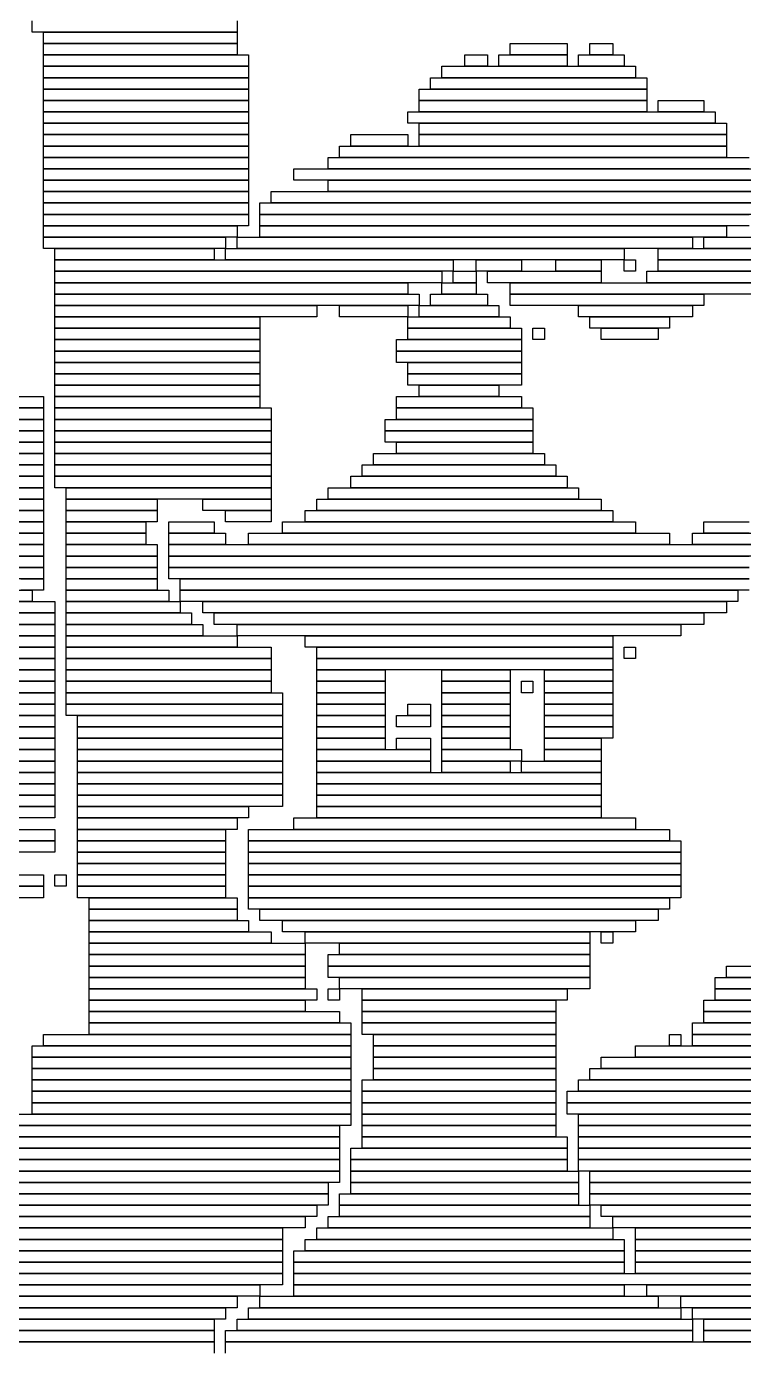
# Model space of a CAD drawing. Extents: x 290 to 734, y 306 to 705.
# Drawn here: x 575.5 to 638.5, y 393.5 to 509.5 of the extents above; entities that cross this region are included whole.
import ezdxf

# ---------------------------------------------------------------- set-up
doc = ezdxf.new("R2010")
doc.units = 0

msp = doc.modelspace()

# ---------------------------------------------------------------- linework, layer by layer
for p, q in [((576, 509), (576, 510)), ((594, 510), (594, 509)), ((594, 509), (576, 509)), ((577, 509), (594, 509)), ((577, 508), (577, 509)), ((594, 509), (594, 508)), ((594, 508), (577, 508)), ((577, 508), (594, 508)), ((577, 507), (577, 508)), ((594, 507), (577, 507)), ((577, 507), (595, 507)), ((577, 506), (577, 507)), ((594, 508), (594, 507)), ((595, 507), (595, 506)), ((614, 507), (616, 507)), ((614, 506), (614, 507)), ((616, 507), (616, 506)), ((617, 507), (623, 507)), ((617, 506), (617, 507)), ((618, 508), (623, 508)), ((618, 507), (618, 508)), ((623, 507), (618, 507)), ((623, 508), (623, 507)), ((623, 507), (623, 506)), ((624, 507), (628, 507)), ((624, 506), (624, 507)), ((625, 508), (627, 508)), ((625, 507), (625, 508)), ((627, 507), (625, 507)), ((627, 508), (627, 507)), ((628, 507), (628, 506)), ((595, 506), (577, 506)), ((577, 506), (595, 506)), ((577, 505), (577, 506)), ((595, 506), (595, 505)), ((612, 506), (629, 506)), ((612, 505), (612, 506)), ((616, 506), (614, 506)), ((623, 506), (617, 506)), ((628, 506), (624, 506)), ((629, 506), (629, 505)), ((595, 505), (577, 505)), ((577, 505), (595, 505)), ((577, 504), (577, 505)), ((595, 505), (595, 504)), ((611, 505), (630, 505)), ((611, 504), (611, 505)), ((629, 505), (612, 505)), ((630, 505), (630, 504)), ((595, 504), (577, 504)), ((577, 504), (595, 504)), ((577, 503), (577, 504)), ((595, 504), (595, 503)), ((610, 504), (630, 504)), ((610, 503), (610, 504)), ((630, 504), (611, 504)), ((630, 504), (630, 503)), ((595, 503), (577, 503)), ((577, 503), (595, 503)), ((577, 502), (577, 503)), ((595, 503), (595, 502)), ((630, 503), (610, 503)), ((610, 503), (630, 503)), ((610, 502), (610, 503)), ((630, 503), (630, 502)), ((631, 503), (635, 503)), ((631, 502), (631, 503)), ((635, 503), (635, 502)), ((595, 502), (577, 502)), ((577, 502), (595, 502)), ((577, 501), (577, 502)), ((595, 502), (595, 501)), ((609, 502), (636, 502)), ((609, 501), (609, 502)), ((630, 502), (610, 502)), ((635, 502), (631, 502)), ((636, 502), (636, 501)), ((595, 501), (577, 501)), ((577, 501), (595, 501)), ((577, 500), (577, 501)), ((595, 500), (577, 500)), ((577, 500), (595, 500)), ((577, 499), (577, 500)), ((595, 501), (595, 500)), ((595, 500), (595, 499)), ((604, 500), (609, 500)), ((604, 499), (604, 500)), ((636, 501), (609, 501)), ((609, 500), (609, 499)), ((610, 501), (637, 501)), ((610, 500), (610, 501)), ((637, 500), (610, 500)), ((610, 500), (637, 500)), ((610, 499), (610, 500)), ((637, 501), (637, 500)), ((637, 500), (637, 499)), ((595, 499), (577, 499)), ((577, 499), (595, 499)), ((577, 498), (577, 499)), ((595, 499), (595, 498)), ((603, 499), (637, 499)), ((603, 498), (603, 499)), ((609, 499), (604, 499)), ((637, 499), (610, 499)), ((637, 499), (637, 498)), ((595, 498), (577, 498)), ((577, 498), (595, 498)), ((577, 497), (577, 498)), ((595, 498), (595, 497)), ((602, 498), (639, 498)), ((602, 497), (602, 498)), ((637, 498), (603, 498)), ((595, 497), (577, 497)), ((577, 497), (595, 497)), ((577, 496), (577, 497)), ((595, 497), (595, 496)), ((599, 497), (640, 497)), ((599, 496), (599, 497)), ((639, 497), (602, 497)), ((595, 496), (577, 496)), ((577, 496), (595, 496)), ((577, 495), (577, 496)), ((595, 496), (595, 495)), ((640, 496), (599, 496)), ((602, 496), (641, 496)), ((602, 495), (602, 496)), ((595, 495), (577, 495)), ((577, 495), (595, 495)), ((577, 494), (577, 495)), ((595, 495), (595, 494)), ((597, 495), (648, 495)), ((597, 494), (597, 495)), ((641, 495), (602, 495)), ((595, 494), (577, 494)), ((577, 494), (595, 494)), ((577, 493), (577, 494)), ((595, 493), (577, 493)), ((577, 493), (595, 493)), ((577, 492), (577, 493)), ((595, 494), (595, 493)), ((595, 493), (595, 492)), ((596, 494), (640, 494)), ((596, 493), (596, 494)), ((640, 493), (596, 493)), ((596, 493), (639, 493)), ((596, 492), (596, 493)), ((648, 494), (597, 494)), ((595, 492), (577, 492)), ((577, 492), (594, 492)), ((577, 491), (577, 492)), ((594, 492), (594, 491)), ((639, 492), (596, 492)), ((596, 492), (637, 492)), ((596, 491), (596, 492)), ((637, 492), (637, 491)), ((594, 491), (577, 491)), ((577, 491), (593, 491)), ((577, 490), (577, 491)), ((593, 491), (593, 490)), ((594, 491), (634, 491)), ((594, 490), (594, 491)), ((637, 491), (596, 491)), ((634, 491), (634, 490)), ((635, 491), (647, 491)), ((635, 490), (635, 491)), ((593, 490), (577, 490)), ((578, 490), (592, 490)), ((578, 489), (578, 490)), ((592, 490), (592, 489)), ((593, 490), (628, 490)), ((593, 489), (593, 490)), ((634, 490), (594, 490)), ((628, 490), (628, 489)), ((631, 490), (646, 490)), ((631, 489), (631, 490)), ((647, 490), (635, 490)), ((592, 489), (578, 489)), ((578, 489), (613, 489)), ((578, 488), (578, 489)), ((628, 489), (593, 489)), ((613, 489), (613, 488)), ((615, 489), (619, 489)), ((615, 488), (615, 489)), ((619, 489), (619, 488)), ((622, 489), (626, 489)), ((622, 488), (622, 489)), ((626, 489), (626, 488)), ((628, 489), (629, 489)), ((628, 488), (628, 489)), ((629, 489), (629, 488)), ((646, 489), (631, 489)), ((631, 489), (644, 489)), ((631, 488), (631, 489)), ((613, 488), (578, 488)), ((578, 488), (612, 488)), ((578, 487), (578, 488)), ((612, 488), (612, 487)), ((613, 488), (615, 488)), ((613, 487), (613, 488)), ((619, 488), (615, 488)), ((615, 488), (615, 487)), ((616, 488), (626, 488)), ((616, 487), (616, 488)), ((626, 488), (622, 488)), ((626, 488), (626, 487)), ((629, 488), (628, 488)), ((630, 488), (644, 488)), ((630, 487), (630, 488)), ((644, 488), (631, 488)), ((612, 487), (578, 487)), ((578, 487), (609, 487)), ((578, 486), (578, 487)), ((609, 487), (609, 486)), ((612, 487), (615, 487)), ((612, 486), (612, 487)), ((615, 487), (613, 487)), ((615, 487), (615, 486)), ((626, 487), (616, 487)), ((618, 487), (643, 487)), ((618, 486), (618, 487)), ((644, 487), (630, 487)), ((609, 486), (578, 486)), ((578, 486), (610, 486)), ((578, 485), (578, 486)), ((610, 485), (578, 485)), ((578, 485), (601, 485)), ((578, 484), (578, 485)), ((601, 485), (601, 484)), ((603, 485), (609, 485)), ((603, 484), (603, 485)), ((609, 485), (609, 484)), ((610, 486), (610, 485)), ((610, 485), (617, 485)), ((610, 484), (610, 485)), ((611, 486), (616, 486)), ((611, 485), (611, 486)), ((616, 485), (611, 485)), ((615, 486), (612, 486)), ((616, 486), (616, 485)), ((617, 485), (617, 484)), ((643, 486), (618, 486)), ((618, 486), (635, 486)), ((618, 485), (618, 486)), ((635, 485), (618, 485)), ((624, 485), (634, 485)), ((624, 484), (624, 485)), ((634, 485), (634, 484)), ((635, 486), (635, 485)), ((601, 484), (578, 484)), ((578, 484), (596, 484)), ((578, 483), (578, 484)), ((596, 484), (596, 483)), ((609, 484), (603, 484)), ((609, 484), (618, 484)), ((609, 483), (609, 484)), ((617, 484), (610, 484)), ((618, 484), (618, 483)), ((634, 484), (624, 484)), ((625, 484), (632, 484)), ((625, 483), (625, 484)), ((632, 484), (632, 483)), ((596, 483), (578, 483)), ((578, 483), (596, 483)), ((578, 482), (578, 483)), ((596, 483), (596, 482)), ((618, 483), (609, 483)), ((609, 483), (619, 483)), ((609, 482), (609, 483)), ((619, 483), (619, 482)), ((620, 483), (621, 483)), ((620, 482), (620, 483)), ((621, 483), (621, 482)), ((632, 483), (625, 483)), ((626, 483), (631, 483)), ((626, 482), (626, 483)), ((631, 483), (631, 482)), ((596, 482), (578, 482)), ((578, 482), (596, 482)), ((578, 481), (578, 482)), ((596, 482), (596, 481)), ((608, 482), (619, 482)), ((608, 481), (608, 482)), ((619, 482), (609, 482)), ((619, 482), (619, 481)), ((621, 482), (620, 482)), ((631, 482), (626, 482)), ((596, 481), (578, 481)), ((578, 481), (596, 481)), ((578, 480), (578, 481)), ((596, 481), (596, 480)), ((619, 481), (608, 481)), ((608, 481), (619, 481)), ((608, 480), (608, 481)), ((619, 481), (619, 480)), ((596, 480), (578, 480)), ((578, 480), (596, 480)), ((578, 479), (578, 480)), ((596, 480), (596, 479)), ((619, 480), (608, 480)), ((609, 480), (619, 480)), ((609, 479), (609, 480)), ((619, 480), (619, 479)), ((596, 479), (578, 479)), ((578, 479), (596, 479)), ((578, 478), (578, 479)), ((596, 478), (578, 478)), ((578, 478), (596, 478)), ((578, 477), (578, 478)), ((596, 479), (596, 478)), ((596, 478), (596, 477)), ((619, 479), (609, 479)), ((609, 479), (619, 479)), ((609, 478), (609, 479)), ((619, 478), (609, 478)), ((610, 478), (617, 478)), ((610, 477), (610, 478)), ((617, 478), (617, 477)), ((619, 479), (619, 478)), ((474, 477), (577, 477)), ((577, 477), (577, 476)), ((596, 477), (578, 477)), ((578, 477), (596, 477)), ((578, 476), (578, 477)), ((596, 477), (596, 476)), ((608, 477), (619, 477)), ((608, 476), (608, 477)), ((617, 477), (610, 477)), ((619, 477), (619, 476)), ((473, 476), (577, 476)), ((577, 476), (474, 476)), ((577, 476), (577, 475)), ((596, 476), (578, 476)), ((578, 476), (597, 476)), ((578, 475), (578, 476)), ((597, 476), (597, 475)), ((619, 476), (608, 476)), ((608, 476), (620, 476)), ((608, 475), (608, 476)), ((620, 476), (620, 475)), ((471, 475), (577, 475)), ((577, 475), (473, 475)), ((577, 475), (577, 474)), ((597, 475), (578, 475)), ((578, 475), (597, 475)), ((578, 474), (578, 475)), ((597, 475), (597, 474)), ((607, 475), (620, 475)), ((607, 474), (607, 475)), ((620, 475), (608, 475)), ((620, 475), (620, 474)), ((469, 474), (577, 474)), ((577, 474), (471, 474)), ((577, 474), (577, 473)), ((597, 474), (578, 474)), ((578, 474), (597, 474)), ((578, 473), (578, 474)), ((597, 474), (597, 473)), ((620, 474), (607, 474)), ((607, 474), (620, 474)), ((607, 473), (607, 474)), ((620, 474), (620, 473)), ((467, 473), (577, 473)), ((577, 473), (469, 473)), ((577, 473), (577, 472)), ((597, 473), (578, 473)), ((578, 473), (597, 473)), ((578, 472), (578, 473)), ((597, 473), (597, 472)), ((620, 473), (607, 473)), ((608, 473), (620, 473)), ((608, 472), (608, 473)), ((620, 473), (620, 472)), ((463, 471), (577, 471)), ((465, 472), (577, 472)), ((577, 471), (465, 471)), ((577, 472), (467, 472)), ((577, 472), (577, 471)), ((577, 471), (577, 470)), ((597, 472), (578, 472)), ((578, 472), (597, 472)), ((578, 471), (578, 472)), ((597, 471), (578, 471)), ((578, 471), (597, 471)), ((578, 470), (578, 471)), ((597, 472), (597, 471)), ((597, 471), (597, 470)), ((605, 471), (622, 471)), ((605, 470), (605, 471)), ((606, 472), (621, 472)), ((606, 471), (606, 472)), ((621, 471), (606, 471)), ((620, 472), (608, 472)), ((621, 472), (621, 471)), ((622, 471), (622, 470)), ((461, 470), (577, 470)), ((577, 470), (463, 470)), ((577, 470), (577, 469)), ((597, 470), (578, 470)), ((578, 470), (597, 470)), ((578, 469), (578, 470)), ((597, 470), (597, 469)), ((604, 470), (623, 470)), ((604, 469), (604, 470)), ((622, 470), (605, 470)), ((623, 470), (623, 469)), ((577, 469), (461, 469)), ((461, 469), (577, 469)), ((577, 469), (577, 468)), ((597, 469), (578, 469)), ((579, 469), (597, 469)), ((579, 468), (579, 469)), ((597, 469), (597, 468)), ((602, 469), (624, 469)), ((602, 468), (602, 469)), ((623, 469), (604, 469)), ((624, 469), (624, 468)), ((577, 468), (461, 468)), ((461, 468), (577, 468)), ((577, 468), (577, 467)), ((597, 468), (579, 468)), ((579, 468), (587, 468)), ((579, 467), (579, 468)), ((587, 468), (587, 467)), ((591, 468), (597, 468)), ((591, 467), (591, 468)), ((597, 468), (597, 467)), ((601, 468), (626, 468)), ((601, 467), (601, 468)), ((624, 468), (602, 468)), ((626, 468), (626, 467)), ((577, 467), (461, 467)), ((461, 467), (577, 467)), ((577, 467), (577, 466)), ((587, 467), (579, 467)), ((579, 467), (587, 467)), ((579, 466), (579, 467)), ((587, 467), (587, 466)), ((597, 467), (591, 467)), ((593, 467), (597, 467)), ((593, 466), (593, 467)), ((597, 467), (597, 466)), ((600, 467), (627, 467)), ((600, 466), (600, 467)), ((626, 467), (601, 467)), ((627, 467), (627, 466)), ((577, 466), (461, 466)), ((461, 466), (577, 466)), ((577, 466), (577, 465)), ((587, 466), (579, 466)), ((579, 466), (586, 466)), ((579, 465), (579, 466)), ((586, 466), (586, 465)), ((588, 466), (592, 466)), ((588, 465), (588, 466)), ((592, 466), (592, 465)), ((597, 466), (593, 466)), ((598, 466), (629, 466)), ((598, 465), (598, 466)), ((627, 466), (600, 466)), ((629, 466), (629, 465)), ((635, 466), (639, 466)), ((635, 465), (635, 466)), ((577, 465), (461, 465)), ((461, 465), (577, 465)), ((577, 464), (461, 464)), ((567, 464), (577, 464)), ((577, 465), (577, 464)), ((577, 464), (577, 463)), ((586, 465), (579, 465)), ((579, 465), (586, 465)), ((579, 464), (579, 465)), ((586, 464), (579, 464)), ((579, 464), (587, 464)), ((579, 463), (579, 464)), ((586, 465), (586, 464)), ((587, 464), (587, 463)), ((592, 465), (588, 465)), ((588, 465), (593, 465)), ((588, 464), (588, 465)), ((593, 464), (588, 464)), ((588, 464), (640, 464)), ((588, 463), (588, 464)), ((593, 465), (593, 464)), ((595, 465), (632, 465)), ((595, 464), (595, 465)), ((632, 464), (595, 464)), ((629, 465), (598, 465)), ((632, 465), (632, 464)), ((634, 465), (640, 465)), ((634, 464), (634, 465)), ((640, 464), (634, 464)), ((639, 465), (635, 465)), ((577, 463), (567, 463)), ((570, 463), (577, 463)), ((577, 463), (577, 462)), ((587, 463), (579, 463)), ((579, 463), (587, 463)), ((579, 462), (579, 463)), ((587, 463), (587, 462)), ((640, 463), (588, 463)), ((588, 463), (639, 463)), ((588, 462), (588, 463)), ((577, 462), (570, 462)), ((573, 462), (577, 462)), ((577, 462), (577, 461)), ((587, 462), (579, 462)), ((579, 462), (587, 462)), ((579, 461), (579, 462)), ((587, 462), (587, 461)), ((639, 462), (588, 462)), ((588, 462), (639, 462)), ((588, 461), (588, 462)), ((577, 461), (573, 461)), ((575, 461), (577, 461)), ((577, 461), (577, 460)), ((587, 461), (579, 461)), ((579, 461), (587, 461)), ((579, 460), (579, 461)), ((587, 461), (587, 460)), ((639, 461), (588, 461)), ((589, 461), (639, 461)), ((589, 460), (589, 461)), ((555, 460), (576, 460)), ((577, 460), (575, 460)), ((576, 460), (576, 459)), ((587, 460), (579, 460)), ((579, 460), (588, 460)), ((579, 459), (579, 460)), ((588, 460), (588, 459)), ((639, 460), (589, 460)), ((589, 460), (638, 460)), ((589, 459), (589, 460)), ((638, 460), (638, 459)), ((554, 459), (578, 459)), ((576, 459), (555, 459)), ((578, 459), (578, 458)), ((588, 459), (579, 459)), ((579, 459), (589, 459)), ((579, 458), (579, 459)), ((638, 459), (589, 459)), ((589, 459), (589, 458)), ((591, 459), (637, 459)), ((591, 458), (591, 459)), ((637, 459), (637, 458)), ((553, 458), (578, 458)), ((578, 458), (554, 458)), ((578, 458), (578, 457)), ((589, 458), (579, 458)), ((579, 458), (590, 458)), ((579, 457), (579, 458)), ((590, 458), (590, 457)), ((637, 458), (591, 458)), ((592, 458), (635, 458)), ((592, 457), (592, 458)), ((635, 458), (635, 457)), ((543, 456), (578, 456)), ((545, 457), (578, 457)), ((578, 456), (545, 456)), ((578, 457), (553, 457)), ((578, 457), (578, 456)), ((578, 456), (578, 455)), ((590, 457), (579, 457)), ((579, 457), (591, 457)), ((579, 456), (579, 457)), ((591, 456), (579, 456)), ((579, 456), (594, 456)), ((579, 455), (579, 456)), ((591, 457), (591, 456)), ((635, 457), (592, 457)), ((594, 457), (633, 457)), ((594, 456), (594, 457)), ((633, 456), (594, 456)), ((594, 456), (594, 455)), ((600, 456), (627, 456)), ((600, 455), (600, 456)), ((627, 456), (627, 455)), ((633, 457), (633, 456)), ((541, 455), (578, 455)), ((578, 455), (543, 455)), ((578, 455), (578, 454)), ((594, 455), (579, 455)), ((579, 455), (597, 455)), ((579, 454), (579, 455)), ((597, 455), (597, 454)), ((627, 455), (600, 455)), ((601, 455), (627, 455)), ((601, 454), (601, 455)), ((627, 455), (627, 454)), ((628, 455), (629, 455)), ((628, 454), (628, 455)), ((629, 455), (629, 454)), ((540, 454), (578, 454)), ((578, 454), (541, 454)), ((578, 454), (578, 453)), ((597, 454), (579, 454)), ((579, 454), (597, 454)), ((579, 453), (579, 454)), ((597, 454), (597, 453)), ((627, 454), (601, 454)), ((601, 454), (627, 454)), ((601, 453), (601, 454)), ((627, 454), (627, 453)), ((629, 454), (628, 454)), ((539, 453), (578, 453)), ((578, 453), (540, 453)), ((578, 453), (578, 452)), ((597, 453), (579, 453)), ((579, 453), (597, 453)), ((579, 452), (579, 453)), ((597, 453), (597, 452)), ((627, 453), (601, 453)), ((601, 453), (607, 453)), ((601, 452), (601, 453)), ((607, 453), (607, 452)), ((612, 453), (618, 453)), ((612, 452), (612, 453)), ((618, 453), (618, 452)), ((621, 453), (627, 453)), ((621, 452), (621, 453)), ((627, 453), (627, 452)), ((460, 452), (578, 452)), ((578, 452), (539, 452)), ((578, 452), (578, 451)), ((597, 452), (579, 452)), ((579, 452), (597, 452)), ((579, 451), (579, 452)), ((597, 452), (597, 451)), ((607, 452), (601, 452)), ((601, 452), (607, 452)), ((601, 451), (601, 452)), ((607, 452), (607, 451)), ((618, 452), (612, 452)), ((612, 452), (618, 452)), ((612, 451), (612, 452)), ((618, 452), (618, 451)), ((619, 452), (620, 452)), ((619, 451), (619, 452)), ((620, 452), (620, 451)), ((627, 452), (621, 452)), ((621, 452), (627, 452)), ((621, 451), (621, 452)), ((627, 452), (627, 451)), ((578, 451), (460, 451)), ((536, 451), (578, 451)), ((578, 451), (578, 450)), ((597, 451), (579, 451)), ((579, 451), (598, 451)), ((579, 450), (579, 451)), ((598, 451), (598, 450)), ((607, 451), (601, 451)), ((601, 451), (607, 451)), ((601, 450), (601, 451)), ((607, 451), (607, 450)), ((618, 451), (612, 451)), ((612, 451), (618, 451)), ((612, 450), (612, 451)), ((618, 451), (618, 450)), ((620, 451), (619, 451)), ((627, 451), (621, 451)), ((621, 451), (627, 451)), ((621, 450), (621, 451)), ((627, 451), (627, 450)), ((527, 449), (578, 449)), ((528, 450), (578, 450)), ((578, 449), (528, 449)), ((578, 450), (536, 450)), ((578, 450), (578, 449)), ((578, 449), (578, 448)), ((598, 450), (579, 450)), ((579, 450), (598, 450)), ((579, 449), (579, 450)), ((598, 449), (579, 449)), ((580, 449), (598, 449)), ((580, 448), (580, 449)), ((598, 450), (598, 449)), ((598, 449), (598, 448)), ((607, 450), (601, 450)), ((601, 450), (607, 450)), ((601, 449), (601, 450)), ((607, 449), (601, 449)), ((601, 449), (607, 449)), ((601, 448), (601, 449)), ((607, 450), (607, 449)), ((607, 449), (607, 448)), ((608, 449), (611, 449)), ((608, 448), (608, 449)), ((609, 450), (611, 450)), ((609, 449), (609, 450)), ((611, 449), (609, 449)), ((611, 450), (611, 449)), ((611, 449), (611, 448)), ((618, 450), (612, 450)), ((612, 450), (618, 450)), ((612, 449), (612, 450)), ((618, 449), (612, 449)), ((612, 449), (618, 449)), ((612, 448), (612, 449)), ((618, 450), (618, 449)), ((618, 449), (618, 448)), ((627, 450), (621, 450)), ((621, 450), (627, 450)), ((621, 449), (621, 450)), ((627, 449), (621, 449)), ((621, 449), (627, 449)), ((621, 448), (621, 449)), ((627, 450), (627, 449)), ((627, 449), (627, 448)), ((524, 448), (578, 448)), ((578, 448), (527, 448)), ((578, 448), (578, 447)), ((598, 448), (580, 448)), ((580, 448), (598, 448)), ((580, 447), (580, 448)), ((598, 448), (598, 447)), ((607, 448), (601, 448)), ((601, 448), (607, 448)), ((601, 447), (601, 448)), ((607, 448), (607, 447)), ((611, 448), (608, 448)), ((618, 448), (612, 448)), ((612, 448), (618, 448)), ((612, 447), (612, 448)), ((618, 448), (618, 447)), ((627, 448), (621, 448)), ((621, 448), (627, 448)), ((621, 447), (621, 448)), ((627, 448), (627, 447)), ((520, 447), (578, 447)), ((578, 447), (524, 447)), ((578, 447), (578, 446)), ((598, 447), (580, 447)), ((580, 447), (598, 447)), ((580, 446), (580, 447)), ((598, 447), (598, 446)), ((607, 447), (601, 447)), ((601, 447), (607, 447)), ((601, 446), (601, 447)), ((607, 447), (607, 446)), ((608, 447), (611, 447)), ((608, 446), (608, 447)), ((611, 447), (611, 446)), ((618, 447), (612, 447)), ((612, 447), (618, 447)), ((612, 446), (612, 447)), ((618, 447), (618, 446)), ((627, 447), (621, 447)), ((621, 447), (626, 447)), ((621, 446), (621, 447)), ((626, 447), (626, 446)), ((460, 446), (578, 446)), ((578, 446), (520, 446)), ((578, 446), (578, 445)), ((598, 446), (580, 446)), ((580, 446), (598, 446)), ((580, 445), (580, 446)), ((598, 446), (598, 445)), ((607, 446), (601, 446)), ((601, 446), (611, 446)), ((601, 445), (601, 446)), ((611, 446), (608, 446)), ((611, 446), (611, 445)), ((618, 446), (612, 446)), ((612, 446), (619, 446)), ((612, 445), (612, 446)), ((619, 446), (619, 445)), ((626, 446), (621, 446)), ((621, 446), (626, 446)), ((621, 445), (621, 446)), ((626, 446), (626, 445)), ((578, 445), (460, 445)), ((460, 445), (578, 445)), ((578, 445), (578, 444)), ((598, 445), (580, 445)), ((580, 445), (598, 445)), ((580, 444), (580, 445)), ((598, 445), (598, 444)), ((611, 445), (601, 445)), ((601, 445), (611, 445)), ((601, 444), (601, 445)), ((611, 445), (611, 444)), ((619, 445), (612, 445)), ((612, 445), (618, 445)), ((612, 444), (612, 445)), ((618, 445), (618, 444)), ((619, 445), (626, 445)), ((619, 444), (619, 445)), ((626, 445), (621, 445)), ((626, 445), (626, 444)), ((578, 444), (460, 444)), ((512, 444), (578, 444)), ((578, 444), (578, 443)), ((598, 444), (580, 444)), ((580, 444), (598, 444)), ((580, 443), (580, 444)), ((598, 444), (598, 443)), ((611, 444), (601, 444)), ((601, 444), (626, 444)), ((601, 443), (601, 444)), ((618, 444), (612, 444)), ((626, 444), (619, 444)), ((626, 444), (626, 443)), ((459, 442), (578, 442)), ((460, 443), (578, 443)), ((578, 442), (460, 442)), ((578, 443), (512, 443)), ((578, 443), (578, 442)), ((578, 442), (578, 441)), ((598, 443), (580, 443)), ((580, 443), (598, 443)), ((580, 442), (580, 443)), ((598, 442), (580, 442)), ((580, 442), (598, 442)), ((580, 441), (580, 442)), ((598, 443), (598, 442)), ((598, 442), (598, 441)), ((626, 443), (601, 443)), ((601, 443), (626, 443)), ((601, 442), (601, 443)), ((626, 442), (601, 442)), ((601, 442), (626, 442)), ((601, 441), (601, 442)), ((626, 443), (626, 442)), ((626, 442), (626, 441)), ((578, 441), (459, 441)), ((460, 441), (578, 441)), ((578, 441), (578, 440)), ((598, 441), (580, 441)), ((580, 441), (595, 441)), ((580, 440), (580, 441)), ((595, 441), (595, 440)), ((626, 441), (601, 441)), ((601, 441), (626, 441)), ((601, 440), (601, 441)), ((626, 441), (626, 440)), ((578, 440), (460, 440)), ((595, 440), (580, 440)), ((580, 440), (594, 440)), ((580, 439), (580, 440)), ((594, 440), (594, 439)), ((599, 440), (629, 440)), ((599, 439), (599, 440)), ((626, 440), (601, 440)), ((629, 440), (629, 439)), ((522, 439), (578, 439)), ((578, 439), (578, 438)), ((594, 439), (580, 439)), ((580, 439), (593, 439)), ((580, 438), (580, 439)), ((593, 439), (593, 438)), ((595, 439), (632, 439)), ((595, 438), (595, 439)), ((629, 439), (599, 439)), ((632, 439), (632, 438)), ((578, 438), (522, 438)), ((522, 438), (578, 438)), ((578, 438), (578, 437)), ((593, 438), (580, 438)), ((580, 438), (593, 438)), ((580, 437), (580, 438)), ((593, 438), (593, 437)), ((632, 438), (595, 438)), ((595, 438), (633, 438)), ((595, 437), (595, 438)), ((633, 438), (633, 437)), ((578, 437), (522, 437)), ((593, 437), (580, 437)), ((580, 437), (593, 437)), ((580, 436), (580, 437)), ((593, 437), (593, 436)), ((633, 437), (595, 437)), ((595, 437), (633, 437)), ((595, 436), (595, 437)), ((633, 437), (633, 436)), ((515, 435), (577, 435)), ((577, 435), (577, 434)), ((578, 435), (579, 435)), ((578, 434), (578, 435)), ((579, 435), (579, 434)), ((593, 436), (580, 436)), ((580, 436), (593, 436)), ((580, 435), (580, 436)), ((593, 435), (580, 435)), ((580, 435), (593, 435)), ((580, 434), (580, 435)), ((593, 436), (593, 435)), ((593, 435), (593, 434)), ((633, 436), (595, 436)), ((595, 436), (633, 436)), ((595, 435), (595, 436)), ((633, 435), (595, 435)), ((595, 435), (633, 435)), ((595, 434), (595, 435)), ((633, 436), (633, 435)), ((633, 435), (633, 434)), ((577, 434), (515, 434)), ((516, 434), (577, 434)), ((577, 434), (577, 433)), ((579, 434), (578, 434)), ((593, 434), (580, 434)), ((580, 434), (593, 434)), ((580, 433), (580, 434)), ((593, 434), (593, 433)), ((633, 434), (595, 434)), ((595, 434), (633, 434)), ((595, 433), (595, 434)), ((633, 434), (633, 433)), ((577, 433), (516, 433)), ((593, 433), (580, 433)), ((581, 433), (594, 433)), ((581, 432), (581, 433)), ((594, 433), (594, 432)), ((633, 433), (595, 433)), ((595, 433), (632, 433)), ((595, 432), (595, 433)), ((632, 433), (632, 432)), ((594, 432), (581, 432)), ((581, 432), (594, 432)), ((581, 431), (581, 432)), ((594, 432), (594, 431)), ((632, 432), (595, 432)), ((596, 432), (631, 432)), ((596, 431), (596, 432)), ((631, 432), (631, 431)), ((594, 431), (581, 431)), ((581, 431), (595, 431)), ((581, 430), (581, 431)), ((595, 431), (595, 430)), ((631, 431), (596, 431)), ((598, 431), (629, 431)), ((598, 430), (598, 431)), ((629, 431), (629, 430)), ((595, 430), (581, 430)), ((581, 430), (597, 430)), ((581, 429), (581, 430)), ((597, 430), (597, 429)), ((629, 430), (598, 430)), ((600, 430), (625, 430)), ((600, 429), (600, 430)), ((625, 430), (625, 429)), ((626, 430), (627, 430)), ((626, 429), (626, 430)), ((627, 430), (627, 429)), ((597, 429), (581, 429)), ((581, 429), (600, 429)), ((581, 428), (581, 429)), ((625, 429), (600, 429)), ((600, 429), (600, 428)), ((603, 429), (625, 429)), ((603, 428), (603, 429)), ((625, 429), (625, 428)), ((627, 429), (626, 429)), ((600, 428), (581, 428)), ((581, 428), (600, 428)), ((581, 427), (581, 428)), ((600, 427), (581, 427)), ((581, 427), (600, 427)), ((581, 426), (581, 427)), ((600, 428), (600, 427)), ((600, 427), (600, 426)), ((602, 428), (625, 428)), ((602, 427), (602, 428)), ((625, 427), (602, 427)), ((602, 427), (625, 427)), ((602, 426), (602, 427)), ((625, 428), (603, 428)), ((625, 428), (625, 427)), ((625, 427), (625, 426)), ((637, 427), (679, 427)), ((637, 426), (637, 427)), ((600, 426), (581, 426)), ((581, 426), (600, 426)), ((581, 425), (581, 426)), ((600, 426), (600, 425)), ((625, 426), (602, 426)), ((603, 426), (625, 426)), ((603, 425), (603, 426)), ((625, 426), (625, 425)), ((636, 426), (657, 426)), ((636, 425), (636, 426)), ((679, 426), (637, 426)), ((600, 425), (581, 425)), ((581, 425), (601, 425)), ((581, 424), (581, 425)), ((601, 425), (601, 424)), ((602, 425), (603, 425)), ((602, 424), (602, 425)), ((625, 425), (603, 425)), ((603, 425), (603, 424)), ((605, 425), (623, 425)), ((605, 424), (605, 425)), ((623, 425), (623, 424)), ((657, 425), (636, 425)), ((636, 425), (680, 425)), ((636, 424), (636, 425)), ((601, 424), (581, 424)), ((581, 424), (600, 424)), ((581, 423), (581, 424)), ((600, 424), (600, 423)), ((603, 424), (602, 424)), ((623, 424), (605, 424)), ((605, 424), (622, 424)), ((605, 423), (605, 424)), ((622, 424), (622, 423)), ((635, 424), (711, 424)), ((635, 423), (635, 424)), ((680, 424), (636, 424)), ((600, 423), (581, 423)), ((581, 423), (603, 423)), ((581, 422), (581, 423)), ((603, 423), (603, 422)), ((622, 423), (605, 423)), ((605, 423), (622, 423)), ((605, 422), (605, 423)), ((622, 423), (622, 422)), ((711, 423), (635, 423)), ((635, 423), (710, 423)), ((635, 422), (635, 423)), ((603, 422), (581, 422)), ((581, 422), (604, 422)), ((581, 421), (581, 422)), ((604, 422), (604, 421)), ((622, 422), (605, 422)), ((605, 422), (622, 422)), ((605, 421), (605, 422)), ((622, 422), (622, 421)), ((634, 422), (702, 422)), ((634, 421), (634, 422)), ((710, 422), (635, 422)), ((576, 420), (604, 420)), ((576, 419), (576, 420)), ((577, 421), (604, 421)), ((577, 420), (577, 421)), ((604, 420), (577, 420)), ((604, 421), (581, 421)), ((604, 421), (604, 420)), ((604, 420), (604, 419)), ((622, 421), (605, 421)), ((606, 421), (622, 421)), ((606, 420), (606, 421)), ((622, 420), (606, 420)), ((606, 420), (622, 420)), ((606, 419), (606, 420)), ((622, 421), (622, 420)), ((622, 420), (622, 419)), ((629, 420), (653, 420)), ((629, 419), (629, 420)), ((632, 421), (633, 421)), ((632, 420), (632, 421)), ((633, 420), (632, 420)), ((633, 421), (633, 420)), ((702, 421), (634, 421)), ((634, 421), (654, 421)), ((634, 420), (634, 421)), ((654, 420), (634, 420)), ((604, 419), (576, 419)), ((576, 419), (604, 419)), ((576, 418), (576, 419)), ((604, 419), (604, 418)), ((622, 419), (606, 419)), ((606, 419), (622, 419)), ((606, 418), (606, 419)), ((622, 419), (622, 418)), ((626, 419), (652, 419)), ((626, 418), (626, 419)), ((653, 419), (629, 419)), ((604, 418), (576, 418)), ((576, 418), (604, 418)), ((576, 417), (576, 418)), ((604, 418), (604, 417)), ((622, 418), (606, 418)), ((606, 418), (622, 418)), ((606, 417), (606, 418)), ((622, 418), (622, 417)), ((625, 418), (650, 418)), ((625, 417), (625, 418)), ((652, 418), (626, 418)), ((604, 417), (576, 417)), ((576, 417), (604, 417)), ((576, 416), (576, 417)), ((604, 417), (604, 416)), ((605, 417), (622, 417)), ((605, 416), (605, 417)), ((622, 417), (606, 417)), ((622, 417), (622, 416)), ((624, 417), (704, 417)), ((624, 416), (624, 417)), ((650, 417), (625, 417)), ((604, 416), (576, 416)), ((576, 416), (604, 416)), ((576, 415), (576, 416)), ((604, 416), (604, 415)), ((622, 416), (605, 416)), ((605, 416), (622, 416)), ((605, 415), (605, 416)), ((622, 416), (622, 415)), ((623, 416), (643, 416)), ((623, 415), (623, 416)), ((704, 416), (624, 416)), ((604, 415), (576, 415)), ((576, 415), (604, 415)), ((576, 414), (576, 415)), ((604, 415), (604, 414)), ((622, 415), (605, 415)), ((605, 415), (622, 415)), ((605, 414), (605, 415)), ((622, 415), (622, 414)), ((643, 415), (623, 415)), ((623, 415), (642, 415)), ((623, 414), (623, 415)), ((566, 413), (603, 413)), ((573, 414), (604, 414)), ((604, 413), (573, 413)), ((604, 414), (576, 414)), ((603, 413), (603, 412)), ((604, 414), (604, 413)), ((622, 414), (605, 414)), ((605, 414), (622, 414)), ((605, 413), (605, 414)), ((622, 413), (605, 413)), ((605, 413), (622, 413)), ((605, 412), (605, 413)), ((622, 414), (622, 413)), ((622, 413), (622, 412)), ((642, 414), (623, 414)), ((624, 414), (641, 414)), ((624, 413), (624, 414)), ((641, 413), (624, 413)), ((624, 413), (640, 413)), ((624, 412), (624, 413)), ((557, 412), (603, 412)), ((603, 412), (566, 412)), ((603, 412), (603, 411)), ((622, 412), (605, 412)), ((605, 412), (623, 412)), ((605, 411), (605, 412)), ((623, 412), (623, 411)), ((640, 412), (624, 412)), ((624, 412), (677, 412)), ((624, 411), (624, 412)), ((603, 411), (557, 411)), ((557, 411), (603, 411)), ((603, 411), (603, 410)), ((604, 411), (623, 411)), ((604, 410), (604, 411)), ((623, 411), (605, 411)), ((623, 411), (623, 410)), ((677, 411), (624, 411)), ((624, 411), (680, 411)), ((624, 410), (624, 411)), ((603, 410), (557, 410)), ((557, 410), (603, 410)), ((603, 410), (603, 409)), ((623, 410), (604, 410)), ((604, 410), (623, 410)), ((604, 409), (604, 410)), ((623, 410), (623, 409)), ((680, 410), (624, 410)), ((624, 410), (683, 410)), ((624, 409), (624, 410)), ((552, 409), (603, 409)), ((603, 409), (557, 409)), ((603, 409), (603, 408)), ((623, 409), (604, 409)), ((604, 409), (624, 409)), ((604, 408), (604, 409)), ((683, 409), (624, 409)), ((624, 409), (624, 408)), ((625, 409), (684, 409)), ((625, 408), (625, 409)), ((603, 408), (552, 408)), ((553, 408), (602, 408)), ((602, 408), (602, 407)), ((624, 408), (604, 408)), ((604, 408), (624, 408)), ((604, 407), (604, 408)), ((624, 408), (624, 407)), ((684, 408), (625, 408)), ((625, 408), (685, 408)), ((625, 407), (625, 408)), ((549, 407), (602, 407)), ((602, 406), (549, 406)), ((549, 406), (601, 406)), ((602, 407), (553, 407)), ((601, 406), (601, 405)), ((602, 407), (602, 406)), ((603, 407), (624, 407)), ((603, 406), (603, 407)), ((624, 406), (603, 406)), ((603, 406), (625, 406)), ((603, 405), (603, 406)), ((624, 407), (604, 407)), ((624, 407), (624, 406)), ((685, 407), (625, 407)), ((625, 407), (687, 407)), ((625, 406), (625, 407)), ((687, 406), (625, 406)), ((625, 406), (625, 405)), ((626, 406), (688, 406)), ((626, 405), (626, 406)), ((601, 405), (549, 405)), ((550, 405), (600, 405)), ((600, 405), (600, 404)), ((602, 405), (625, 405)), ((602, 404), (602, 405)), ((625, 405), (603, 405)), ((625, 405), (625, 404)), ((688, 405), (626, 405)), ((627, 405), (715, 405)), ((627, 404), (627, 405)), ((540, 404), (598, 404)), ((600, 404), (550, 404)), ((598, 404), (598, 403)), ((601, 404), (627, 404)), ((601, 403), (601, 404)), ((625, 404), (602, 404)), ((715, 404), (627, 404)), ((627, 404), (627, 403)), ((629, 404), (689, 404)), ((629, 403), (629, 404)), ((598, 403), (540, 403)), ((574, 403), (598, 403)), ((598, 403), (598, 402)), ((600, 403), (628, 403)), ((600, 402), (600, 403)), ((627, 403), (601, 403)), ((628, 403), (628, 402)), ((689, 403), (629, 403)), ((629, 403), (716, 403)), ((629, 402), (629, 403)), ((544, 402), (598, 402)), ((598, 402), (574, 402)), ((598, 402), (598, 401)), ((599, 402), (628, 402)), ((599, 401), (599, 402)), ((628, 402), (600, 402)), ((628, 402), (628, 401)), ((716, 402), (629, 402)), ((629, 402), (717, 402)), ((629, 401), (629, 402)), ((598, 401), (544, 401)), ((545, 401), (598, 401)), ((598, 401), (598, 400)), ((628, 401), (599, 401)), ((599, 401), (628, 401)), ((599, 400), (599, 401)), ((628, 401), (628, 400)), ((717, 401), (629, 401)), ((629, 401), (718, 401)), ((629, 400), (629, 401)), ((540, 400), (598, 400)), ((598, 400), (545, 400)), ((598, 400), (598, 399)), ((628, 400), (599, 400)), ((599, 400), (655, 400)), ((599, 399), (599, 400)), ((718, 400), (629, 400)), ((598, 399), (540, 399)), ((567, 399), (596, 399)), ((596, 398), (567, 398)), ((569, 398), (594, 398)), ((594, 398), (594, 397)), ((596, 399), (596, 398)), ((596, 398), (631, 398)), ((596, 397), (596, 398)), ((655, 399), (599, 399)), ((599, 399), (628, 399)), ((599, 398), (599, 399)), ((628, 398), (599, 398)), ((628, 399), (628, 398)), ((630, 399), (650, 399)), ((630, 398), (630, 399)), ((650, 398), (630, 398)), ((631, 398), (631, 397)), ((633, 398), (658, 398)), ((633, 397), (633, 398)), ((533, 397), (593, 397)), ((594, 397), (569, 397)), ((593, 397), (593, 396)), ((595, 397), (633, 397)), ((595, 396), (595, 397)), ((631, 397), (596, 397)), ((658, 397), (633, 397)), ((633, 397), (633, 396)), ((634, 397), (646, 397)), ((634, 396), (634, 397)), ((593, 396), (533, 396)), ((559, 396), (592, 396)), ((592, 396), (592, 395)), ((594, 396), (634, 396)), ((594, 395), (594, 396)), ((633, 396), (595, 396)), ((646, 396), (634, 396)), ((634, 396), (634, 395)), ((635, 396), (661, 396)), ((635, 395), (635, 396)), ((536, 395), (592, 395)), ((592, 395), (559, 395)), ((592, 395), (592, 394)), ((593, 395), (634, 395)), ((593, 394), (593, 395)), ((634, 395), (594, 395)), ((634, 395), (634, 394)), ((661, 395), (635, 395)), ((635, 395), (661, 395)), ((635, 394), (635, 395)), ((531, 394), (592, 394)), ((592, 394), (536, 394)), ((592, 394), (592, 393)), ((634, 394), (593, 394)), ((593, 394), (666, 394)), ((593, 393), (593, 394)), ((661, 394), (635, 394))]:
    msp.add_line(p, q)

doc.saveas('drawing.dxf')
